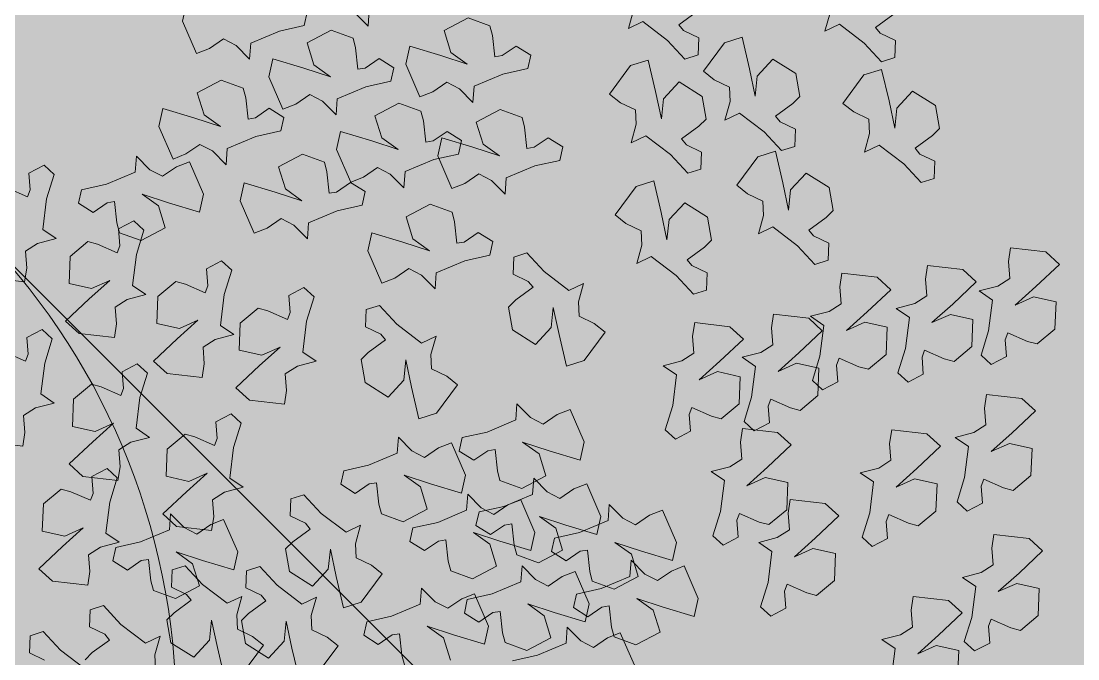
# Model space of a CAD drawing. Header units: metres. Extents: x 8 to 2416, y -346 to 476.
# Drawn here: x 75.858 to 76.72, y 108.24 to 108.76 of the extents above; entities that cross this region are included whole.
import ezdxf
from ezdxf.enums import TextEntityAlignment as Align

# ---------------------------------------------------------------- set-up
doc = ezdxf.new("R2010")
doc.units = ezdxf.units.M
doc.linetypes.add('0', pattern=[0])
doc.linetypes.add('CONTINU', pattern=[0])
doc.layers.get('0').update_dxf_attribs({"color": 250, "linetype": '0', "lineweight": 20})
doc.layers.add('A-SECT-IDEN', color=251, linetype='CONTINU', lineweight=9)
doc.layers.add('ARBOLES', color=86, linetype='Continuous', lineweight=0)
doc.layers.add('grama', color=7, linetype='Continuous', lineweight=0, true_color=0x698c45)
doc.styles.add('BOLD', font='timesbd.ttf', dxfattribs={"height": 0.45})

# ---------------------------------------------------------------- blocks, each defined once
blk = doc.blocks.new('TREES')
at = {"layer": 'ARBOLES', "color": 252, "true_color": 0x8da178}
for p, q in [((0.02259, 0.11538), (0.02239, 0.10555)), ((-0.02296, 0.11163), (-0.02316, 0.1018)), ((0.04596, 0.10697), (0.04784, 0.11263)), ((0.00041, 0.10322), (0.00229, 0.10888)), ((0.02623, 0.10534), (0.03086, 0.10614)), ((0.03086, 0.10614), (0.0333, 0.10301)), ((0.04795, 0.10642), (0.04596, 0.10697)), ((0.05258, 0.10722), (0.04795, 0.10642)), ((0.05518, 0.10322), (0.05258, 0.10722)), ((0.0024, 0.10267), (0.00041, 0.10322)), ((0.00703, 0.10347), (0.0024, 0.10267)), ((0.00963, 0.09947), (0.00703, 0.10347)), ((0.02239, 0.10555), (0.02623, 0.10534)), ((0.0333, 0.10301), (0.03514, 0.09798)), ((0.05286, 0.10017), (0.05518, 0.10322)), ((-0.02316, 0.1018), (-0.01932, 0.10159)), ((-0.01932, 0.10159), (-0.01469, 0.10239)), ((-0.01469, 0.10239), (-0.01225, 0.09926)), ((0.03514, 0.09798), (0.0373, 0.1019)), ((0.0373, 0.1019), (0.04594, 0.10162)), ((0.04594, 0.10162), (0.05286, 0.10017)), ((-0.01225, 0.09926), (-0.01041, 0.09423)), ((-0.01041, 0.09423), (-0.00825, 0.09816)), ((-0.00825, 0.09816), (0.00039, 0.09787)), ((0.00039, 0.09787), (0.00731, 0.09642)), ((0.00731, 0.09642), (0.00963, 0.09947)), ((-0.08021, 0.09457), (-0.08183, 0.09016)), ((-0.07545, 0.09481), (-0.08021, 0.09457)), ((-0.07396, 0.09128), (-0.07545, 0.09481)), ((-0.05666, 0.09413), (-0.05976, 0.09004)), ((-0.0499, 0.08818), (-0.05666, 0.09413)), ((-0.04617, 0.09417), (-0.04699, 0.0878)), ((-0.03863, 0.09457), (-0.04617, 0.09417)), ((-0.03404, 0.09004), (-0.03863, 0.09457)), ((-0.07868, 0.08602), (-0.07396, 0.09128)), ((0.01256, 0.09318), (0.00946, 0.08909)), ((0.01932, 0.08723), (0.01256, 0.09318)), ((0.02305, 0.09322), (0.02222, 0.08685)), ((0.03059, 0.09363), (0.02305, 0.09322)), ((0.03517, 0.08909), (0.03059, 0.09363)), ((0.04553, 0.09265), (0.04337, 0.0884)), ((0.04934, 0.09217), (0.04553, 0.09265)), ((0.05154, 0.08545), (0.04934, 0.09217)), ((-0.05976, 0.09004), (-0.05996, 0.08021)), ((-0.04423, 0.08293), (-0.0499, 0.08818)), ((-0.03451, 0.08729), (-0.03404, 0.09004)), ((-0.02688, 0.08848), (-0.02998, 0.0844)), ((-0.02012, 0.08253), (-0.02688, 0.08848)), ((-0.01639, 0.08852), (-0.01721, 0.08216)), ((-0.00885, 0.08893), (-0.01639, 0.08852)), ((-0.00426, 0.0844), (-0.00885, 0.08893)), ((0.00946, 0.08909), (0.00926, 0.07926)), ((0.03471, 0.08634), (0.03517, 0.08909)), ((0.04337, 0.0884), (0.04638, 0.08479)), ((-0.08324, 0.07867), (-0.07868, 0.08602)), ((-0.04699, 0.0878), (-0.04423, 0.08293)), ((-0.03639, 0.08163), (-0.03451, 0.08729)), ((0.02499, 0.08198), (0.01932, 0.08723)), ((0.02222, 0.08685), (0.02499, 0.08198)), ((0.03282, 0.08069), (0.03471, 0.08634)), ((0.05561, 0.07782), (0.05154, 0.08545)), ((-0.02998, 0.0844), (-0.03018, 0.07457)), ((-0.01445, 0.07729), (-0.02012, 0.08253)), ((-0.00472, 0.08164), (-0.00426, 0.0844)), ((0.0469, 0.08279), (0.04106, 0.08159)), ((0.04638, 0.08479), (0.0469, 0.08279)), ((-0.05996, 0.08021), (-0.05612, 0.08)), ((-0.05612, 0.08), (-0.05149, 0.0808)), ((-0.05149, 0.0808), (-0.04905, 0.07767)), ((-0.0344, 0.08108), (-0.03639, 0.08163)), ((-0.02977, 0.08188), (-0.0344, 0.08108)), ((-0.02717, 0.07788), (-0.02977, 0.08188)), ((-0.01721, 0.08216), (-0.01445, 0.07729)), ((-0.00661, 0.07599), (-0.00472, 0.08164)), ((0.0131, 0.07905), (0.01773, 0.07985)), ((0.01773, 0.07985), (0.02017, 0.07672)), ((0.03482, 0.08013), (0.03282, 0.08069)), ((0.03945, 0.08094), (0.03482, 0.08013)), ((0.03844, 0.08062), (0.03681, 0.07438)), ((0.04106, 0.08159), (0.03844, 0.08062)), ((0.04205, 0.07694), (0.03945, 0.08094)), ((-0.07851, 0.0772), (-0.08066, 0.07898)), ((-0.07456, 0.07274), (-0.07851, 0.0772)), ((-0.07146, 0.0786), (-0.07308, 0.07419)), ((-0.0667, 0.07885), (-0.07146, 0.0786)), ((-0.06521, 0.07532), (-0.0667, 0.07885)), ((-0.04905, 0.07767), (-0.04722, 0.07264)), ((-0.04722, 0.07264), (-0.04505, 0.07657)), ((-0.04505, 0.07657), (-0.03641, 0.07628)), ((-0.02949, 0.07483), (-0.02717, 0.07788)), ((0.00926, 0.07926), (0.0131, 0.07905)), ((0.02017, 0.07672), (0.022, 0.07169)), ((0.03973, 0.07388), (0.04205, 0.07694)), ((0.0601, 0.07791), (0.05561, 0.07782)), ((0.05666, 0.07381), (0.0601, 0.07791)), ((-0.07308, 0.07419), (-0.07456, 0.07274)), ((-0.06993, 0.07005), (-0.06521, 0.07532)), ((-0.0526, 0.07388), (-0.05477, 0.06963)), ((-0.0488, 0.0734), (-0.0526, 0.07388)), ((-0.0466, 0.06668), (-0.0488, 0.0734)), ((-0.03641, 0.07628), (-0.02949, 0.07483)), ((-0.03018, 0.07457), (-0.02634, 0.07435)), ((-0.02634, 0.07435), (-0.02171, 0.07515)), ((-0.02171, 0.07515), (-0.01926, 0.07202)), ((-0.00461, 0.07544), (-0.00661, 0.07599)), ((0.00002, 0.07624), (-0.00461, 0.07544)), ((0.00261, 0.07224), (0.00002, 0.07624)), ((0.022, 0.07169), (0.02417, 0.07562)), ((0.02417, 0.07562), (0.03281, 0.07534)), ((0.03281, 0.07534), (0.03973, 0.07388)), ((0.03681, 0.07438), (0.04093, 0.06805)), ((0.04686, 0.07052), (0.04969, 0.07535)), ((0.04969, 0.07535), (0.04799, 0.06782)), ((0.05517, 0.07013), (0.05666, 0.07381)), ((-0.01926, 0.07202), (-0.01743, 0.06699)), ((-0.01743, 0.06699), (-0.01527, 0.07092)), ((-0.01527, 0.07092), (-0.00663, 0.07064)), ((-0.00663, 0.07064), (0.00029, 0.06918)), ((0.00029, 0.06918), (0.00261, 0.07224)), ((0.04093, 0.06805), (0.04686, 0.07052)), ((0.06883, 0.07244), (0.06021, 0.0677)), ((0.07391, 0.0718), (0.06883, 0.07244)), ((0.07214, 0.06297), (0.07391, 0.0718)), ((-0.07449, 0.06271), (-0.06993, 0.07005)), ((-0.05477, 0.06963), (-0.05176, 0.06602)), ((0.00379, 0.06784), (0.00069, 0.06375)), ((0.01055, 0.06189), (0.00379, 0.06784)), ((0.01428, 0.06788), (0.01346, 0.06151)), ((0.02182, 0.06829), (0.01428, 0.06788)), ((0.02641, 0.06375), (0.02182, 0.06829)), ((0.04799, 0.06782), (0.04621, 0.05899)), ((0.05818, 0.06652), (0.05517, 0.07013)), ((0.06021, 0.0677), (0.06195, 0.06427)), ((0.09863, 0.06869), (0.09001, 0.06395)), ((0.10372, 0.06805), (0.09863, 0.06869)), ((-0.05176, 0.06602), (-0.05124, 0.06402)), ((-0.04252, 0.05906), (-0.0466, 0.06668)), ((0.05991, 0.06309), (0.05818, 0.06652)), ((-0.07218, 0.05887), (-0.07449, 0.06271)), ((-0.0597, 0.06185), (-0.06133, 0.05561)), ((-0.05708, 0.06282), (-0.0597, 0.06185)), ((-0.05124, 0.06402), (-0.05708, 0.06282)), ((-0.02023, 0.06172), (-0.02777, 0.06131)), ((-0.01564, 0.05718), (-0.02023, 0.06172)), ((0.00069, 0.06375), (0.00049, 0.05392)), ((0.01622, 0.05665), (0.01055, 0.06189)), ((0.02594, 0.061), (0.02641, 0.06375)), ((0.0513, 0.05835), (0.05991, 0.06309)), ((0.06195, 0.06427), (0.06496, 0.06066)), ((0.07044, 0.05544), (0.07214, 0.06297)), ((0.07919, 0.06274), (0.07327, 0.06027)), ((0.08332, 0.05641), (0.07919, 0.06274)), ((0.09001, 0.06395), (0.09175, 0.06052)), ((-0.08138, 0.05925), (-0.07745, 0.0598)), ((-0.07745, 0.0598), (-0.07218, 0.05887)), ((-0.03804, 0.05914), (-0.04252, 0.05906)), ((-0.04148, 0.05504), (-0.03804, 0.05914)), ((-0.03826, 0.06127), (-0.04136, 0.05718)), ((-0.0315, 0.05532), (-0.03826, 0.06127)), ((-0.02777, 0.06131), (-0.02859, 0.05494)), ((0.01346, 0.06151), (0.01622, 0.05665)), ((0.02406, 0.05535), (0.02594, 0.061)), ((0.04621, 0.05899), (0.0513, 0.05835)), ((0.06496, 0.06066), (0.06347, 0.05698)), ((0.07327, 0.06027), (0.07044, 0.05544)), ((0.09175, 0.06052), (0.09476, 0.05691)), ((-0.06751, 0.05739), (-0.07373, 0.05568)), ((-0.06536, 0.05561), (-0.06751, 0.05739)), ((-0.05831, 0.05701), (-0.05993, 0.0526)), ((-0.05355, 0.05726), (-0.05831, 0.05701)), ((-0.05206, 0.05373), (-0.05355, 0.05726)), ((-0.05128, 0.05175), (-0.04845, 0.05658)), ((-0.04845, 0.05658), (-0.05015, 0.04905)), ((-0.04136, 0.05718), (-0.04156, 0.04735)), ((-0.01611, 0.05443), (-0.01564, 0.05718)), ((0.06347, 0.05698), (0.06003, 0.05288)), ((0.08168, 0.05017), (0.08332, 0.05641)), ((0.09476, 0.05691), (0.09327, 0.05323)), ((-0.07373, 0.05568), (-0.07715, 0.04895)), ((-0.0614, 0.05115), (-0.06536, 0.05561)), ((-0.06133, 0.05561), (-0.0572, 0.04928)), ((-0.05678, 0.04846), (-0.05206, 0.05373)), ((-0.04297, 0.05136), (-0.04148, 0.05504)), ((-0.02583, 0.05007), (-0.0315, 0.05532)), ((-0.02859, 0.05494), (-0.02583, 0.05007)), ((-0.01799, 0.04878), (-0.01611, 0.05443)), ((0.00049, 0.05392), (0.00433, 0.05371)), ((0.00433, 0.05371), (0.00896, 0.05451)), ((0.00896, 0.05451), (0.0114, 0.05138)), ((0.02605, 0.0548), (0.02406, 0.05535)), ((0.03068, 0.0556), (0.02605, 0.0548)), ((0.03328, 0.0516), (0.03068, 0.0556)), ((0.06003, 0.05288), (0.06451, 0.05297)), ((0.06451, 0.05297), (0.06859, 0.04534)), ((0.09327, 0.05323), (0.08983, 0.04913)), ((-0.05993, 0.0526), (-0.0614, 0.05115)), ((-0.0572, 0.04928), (-0.05128, 0.05175)), ((-0.03996, 0.04775), (-0.04297, 0.05136)), ((0.0114, 0.05138), (0.01324, 0.04635)), ((0.01324, 0.04635), (0.0154, 0.05028)), ((0.0154, 0.05028), (0.02404, 0.05)), ((0.02404, 0.05), (0.03096, 0.04854)), ((0.03096, 0.04854), (0.03328, 0.0516)), ((0.07907, 0.0492), (0.08168, 0.05017)), ((-0.07715, 0.04895), (-0.07204, 0.04505)), ((-0.06134, 0.04112), (-0.05678, 0.04846)), ((-0.05015, 0.04905), (-0.05193, 0.04022)), ((-0.04156, 0.04735), (-0.03772, 0.04714)), ((-0.03822, 0.04432), (-0.03996, 0.04775)), ((-0.03772, 0.04714), (-0.03309, 0.04794)), ((-0.03309, 0.04794), (-0.03065, 0.04481)), ((-0.016, 0.04822), (-0.01799, 0.04878)), ((-0.01137, 0.04902), (-0.016, 0.04822)), ((-0.00877, 0.04502), (-0.01137, 0.04902)), ((0.05043, 0.04803), (0.04181, 0.04329)), ((0.05551, 0.04739), (0.05043, 0.04803)), ((0.05374, 0.03856), (0.05551, 0.04739)), ((0.07323, 0.048), (0.07907, 0.0492)), ((0.07375, 0.046), (0.07323, 0.048)), ((0.08983, 0.04913), (0.09431, 0.04922)), ((0.09431, 0.04922), (0.09839, 0.04159)), ((-0.06645, 0.04501), (-0.07382, 0.04272)), ((-0.07204, 0.04505), (-0.06645, 0.04501)), ((-0.04684, 0.03958), (-0.03822, 0.04432)), ((-0.03065, 0.04481), (-0.02881, 0.03978)), ((-0.01109, 0.04197), (-0.00877, 0.04502)), ((-0.00146, 0.04438), (-0.00456, 0.04029)), ((0.0053, 0.03842), (-0.00146, 0.04438)), ((0.00903, 0.04442), (0.00821, 0.03805)), ((0.01657, 0.04482), (0.00903, 0.04442)), ((0.02116, 0.04029), (0.01657, 0.04482)), ((0.06859, 0.04534), (0.07079, 0.03862)), ((0.07676, 0.04239), (0.07375, 0.046)), ((-0.07382, 0.04272), (-0.08236, 0.03984)), ((-0.05903, 0.03728), (-0.06134, 0.04112)), ((-0.02881, 0.03978), (-0.02665, 0.04371)), ((-0.02665, 0.04371), (-0.01801, 0.04343)), ((-0.01801, 0.04343), (-0.01109, 0.04197)), ((0.04181, 0.04329), (0.04355, 0.03986)), ((0.07459, 0.03814), (0.07676, 0.04239)), ((0.08548, 0.04333), (0.07686, 0.03859)), ((0.09057, 0.04269), (0.08548, 0.04333)), ((0.08879, 0.03386), (0.09057, 0.04269)), ((0.09839, 0.04159), (0.10059, 0.03487)), ((-0.06823, 0.03766), (-0.0643, 0.03821)), ((-0.0643, 0.03821), (-0.05903, 0.03728)), ((-0.05193, 0.04022), (-0.04684, 0.03958)), ((-0.00456, 0.04029), (-0.00476, 0.03046)), ((0.01097, 0.03318), (0.0053, 0.03842)), ((0.02069, 0.03754), (0.02116, 0.04029)), ((0.04355, 0.03986), (0.04656, 0.03625)), ((0.05203, 0.03103), (0.05374, 0.03856)), ((0.06079, 0.03833), (0.05487, 0.03585)), ((0.06491, 0.032), (0.06079, 0.03833)), ((0.07079, 0.03862), (0.07459, 0.03814)), ((0.07686, 0.03859), (0.0786, 0.03516)), ((-0.06576, 0.03674), (-0.07198, 0.03504)), ((-0.06985, 0.03325), (-0.06823, 0.03766)), ((-0.06361, 0.03497), (-0.06576, 0.03674)), ((-0.05656, 0.03637), (-0.05818, 0.03196)), ((-0.0518, 0.03662), (-0.05656, 0.03637)), ((-0.05031, 0.03308), (-0.0518, 0.03662)), ((0.00821, 0.03805), (0.01097, 0.03318)), ((0.01881, 0.03188), (0.02069, 0.03754)), ((0.04656, 0.03625), (0.04507, 0.03257)), ((0.05487, 0.03585), (0.05203, 0.03103)), ((-0.08037, 0.03512), (-0.07195, 0.03003)), ((-0.07198, 0.03504), (-0.0754, 0.0283)), ((-0.07195, 0.03003), (-0.06985, 0.03325)), ((-0.05965, 0.03051), (-0.06361, 0.03497)), ((-0.05503, 0.02782), (-0.05031, 0.03308)), ((0.04507, 0.03257), (0.04163, 0.02847)), ((0.0786, 0.03516), (0.08161, 0.03155)), ((0.08709, 0.02633), (0.08879, 0.03386)), ((0.09584, 0.03363), (0.08992, 0.03116)), ((0.09997, 0.0273), (0.09584, 0.03363)), ((0.10059, 0.03487), (0.10439, 0.03439)), ((-0.05818, 0.03196), (-0.05965, 0.03051)), ((-0.00476, 0.03046), (-0.00092, 0.03025)), ((-0.00092, 0.03025), (0.00371, 0.03105)), ((0.00371, 0.03105), (0.00615, 0.02792)), ((0.02081, 0.03133), (0.01881, 0.03188)), ((0.02543, 0.03213), (0.02081, 0.03133)), ((0.02803, 0.02813), (0.02543, 0.03213)), ((0.06328, 0.02576), (0.06491, 0.032)), ((0.08161, 0.03155), (0.08012, 0.02787)), ((0.08992, 0.03116), (0.08709, 0.02633)), ((-0.0754, 0.0283), (-0.07029, 0.02441)), ((-0.05959, 0.02047), (-0.05503, 0.02782)), ((0.00615, 0.02792), (0.00799, 0.02289)), ((0.00799, 0.02289), (0.01015, 0.02681)), ((0.01015, 0.02681), (0.01879, 0.02653)), ((0.01879, 0.02653), (0.02571, 0.02508)), ((0.02571, 0.02508), (0.02803, 0.02813)), ((0.04163, 0.02847), (0.04611, 0.02855)), ((0.04611, 0.02855), (0.05019, 0.02093)), ((0.08012, 0.02787), (0.07668, 0.02377)), ((0.09833, 0.02106), (0.09997, 0.0273)), ((-0.0647, 0.02437), (-0.07207, 0.02208)), ((-0.07029, 0.02441), (-0.0647, 0.02437)), ((-0.05095, 0.0247), (-0.05436, 0.01796)), ((-0.04473, 0.0264), (-0.05095, 0.0247)), ((-0.04257, 0.02462), (-0.04473, 0.0264)), ((-0.03862, 0.02016), (-0.04257, 0.02462)), ((-0.03552, 0.02603), (-0.03714, 0.02162)), ((-0.03076, 0.02627), (-0.03552, 0.02603)), ((-0.02927, 0.02274), (-0.03076, 0.02627)), ((0.05483, 0.02359), (0.06067, 0.02478)), ((0.05535, 0.02159), (0.05483, 0.02359)), ((0.06067, 0.02478), (0.06328, 0.02576)), ((0.07668, 0.02377), (0.08116, 0.02386)), ((0.08116, 0.02386), (0.08524, 0.01623)), ((-0.07207, 0.02208), (-0.08061, 0.0192)), ((-0.03714, 0.02162), (-0.03862, 0.02016)), ((-0.03399, 0.01748), (-0.02927, 0.02274)), ((0.05019, 0.02093), (0.05239, 0.01421)), ((0.05836, 0.01798), (0.05535, 0.02159)), ((0.06708, 0.02269), (0.05846, 0.01795)), ((0.07217, 0.02205), (0.06708, 0.02269)), ((0.07039, 0.01322), (0.07217, 0.02205)), ((0.09572, 0.02009), (0.09833, 0.02106)), ((0.10554, 0.0213), (0.1021, 0.0172)), ((-0.05728, 0.01664), (-0.05959, 0.02047)), ((-0.05436, 0.01796), (-0.04926, 0.01407)), ((0.05619, 0.01373), (0.05836, 0.01798)), ((0.05846, 0.01795), (0.0602, 0.01452)), ((0.08988, 0.01889), (0.09572, 0.02009)), ((0.0904, 0.01689), (0.08988, 0.01889)), ((-0.0681, 0.01261), (-0.06648, 0.01701)), ((-0.06648, 0.01701), (-0.06255, 0.01757)), ((-0.06255, 0.01757), (-0.05728, 0.01664)), ((-0.03856, 0.01013), (-0.03399, 0.01748)), ((0.08524, 0.01623), (0.08744, 0.00951)), ((0.09341, 0.01328), (0.0904, 0.01689)), ((0.1021, 0.0172), (0.10658, 0.01729)), ((-0.07862, 0.01447), (-0.07021, 0.00938)), ((-0.07021, 0.00938), (-0.0681, 0.01261)), ((-0.04366, 0.01403), (-0.05104, 0.01174)), ((-0.04926, 0.01407), (-0.04366, 0.01403)), ((-0.02543, 0.01286), (-0.0276, 0.00861)), ((-0.02163, 0.01238), (-0.02543, 0.01286)), ((-0.01943, 0.00566), (-0.02163, 0.01238)), ((0.05239, 0.01421), (0.05619, 0.01373)), ((0.0602, 0.01452), (0.06321, 0.01091)), ((0.06869, 0.00569), (0.07039, 0.01322)), ((0.07744, 0.01299), (0.07152, 0.01052)), ((0.08157, 0.00666), (0.07744, 0.01299)), ((0.09124, 0.00903), (0.09341, 0.01328)), ((-0.05104, 0.01174), (-0.05957, 0.00886)), ((-0.05957, 0.00886), (-0.05758, 0.00413)), ((-0.03624, 0.0063), (-0.03856, 0.01013)), ((0.00959, 0.01046), (0.00337, 0.00875)), ((0.01174, 0.00868), (0.00959, 0.01046)), ((0.0188, 0.01008), (0.01717, 0.00567)), ((0.02356, 0.01033), (0.0188, 0.01008)), ((0.02504, 0.0068), (0.02356, 0.01033)), ((0.03991, 0.01142), (0.03129, 0.00668)), ((0.045, 0.01078), (0.03991, 0.01142)), ((0.04322, 0.00195), (0.045, 0.01078)), ((0.06321, 0.01091), (0.06172, 0.00723)), ((0.07152, 0.01052), (0.06869, 0.00569)), ((0.08744, 0.00951), (0.09124, 0.00903)), ((-0.04706, 0.00226), (-0.04544, 0.00667)), ((-0.04544, 0.00667), (-0.04151, 0.00722)), ((-0.04151, 0.00722), (-0.03624, 0.0063)), ((-0.0276, 0.00861), (-0.02459, 0.005)), ((0.00337, 0.00875), (-0.00005, 0.00202)), ((0.0157, 0.00422), (0.01174, 0.00868)), ((0.02032, 0.00153), (0.02504, 0.0068)), ((0.03129, 0.00668), (0.03303, 0.00325)), ((0.06172, 0.00723), (0.05828, 0.00313)), ((0.07993, 0.00042), (0.08157, 0.00666)), ((-0.05758, 0.00413), (-0.04917, -0.00096)), ((-0.02407, 0.003), (-0.02991, 0.0018)), ((-0.02459, 0.005), (-0.02407, 0.003)), ((-0.01535, -0.00196), (-0.01943, 0.00566)), ((0.01717, 0.00567), (0.0157, 0.00422)), ((0.03303, 0.00325), (0.03604, -0.00036)), ((0.05828, 0.00313), (0.06276, 0.00321)), ((0.06276, 0.00321), (0.06684, -0.00441)), ((0.09249, 0.00578), (0.08388, 0.00104)), ((0.09758, 0.00514), (0.09249, 0.00578)), ((0.09581, -0.00369), (0.09758, 0.00514)), ((-0.06662, 0.00254), (-0.06879, -0.00171)), ((-0.06282, 0.00206), (-0.06662, 0.00254)), ((-0.06062, -0.00466), (-0.06282, 0.00206)), ((-0.04917, -0.00096), (-0.04706, 0.00226)), ((-0.03253, 0.00083), (-0.03416, -0.00541)), ((-0.02991, 0.0018), (-0.03253, 0.00083)), ((-0.00005, 0.00202), (0.00506, -0.00188)), ((0.01576, -0.00581), (0.02032, 0.00153)), ((0.04152, -0.00558), (0.04322, 0.00195)), ((0.05027, 0.00172), (0.04435, -0.00075)), ((0.0544, -0.00461), (0.05027, 0.00172)), ((0.07732, -0.00055), (0.07993, 0.00042)), ((0.08388, 0.00104), (0.08562, -0.0024)), ((-0.06879, -0.00171), (-0.06578, -0.00532)), ((-0.01087, -0.00188), (-0.01535, -0.00196)), ((-0.01431, -0.00598), (-0.01087, -0.00188)), ((0.01066, -0.00192), (0.00328, -0.00421)), ((0.00506, -0.00188), (0.01066, -0.00192)), ((0.03604, -0.00036), (0.03455, -0.00404)), ((0.04435, -0.00075), (0.04152, -0.00558)), ((0.07148, -0.00175), (0.07732, -0.00055)), ((0.072, -0.00375), (0.07148, -0.00175)), ((0.08562, -0.0024), (0.08862, -0.00601)), ((-0.06578, -0.00532), (-0.06526, -0.00732)), ((-0.05654, -0.01229), (-0.06062, -0.00466)), ((-0.03416, -0.00541), (-0.03004, -0.01174)), ((-0.02411, -0.00927), (-0.02128, -0.00444)), ((-0.02128, -0.00444), (-0.02298, -0.01197)), ((0.00328, -0.00421), (-0.00526, -0.00709)), ((0.01808, -0.00965), (0.01576, -0.00581)), ((0.03455, -0.00404), (0.03111, -0.00814)), ((0.05277, -0.01085), (0.0544, -0.00461)), ((0.06796, -0.00547), (0.05935, -0.01021)), ((0.06684, -0.00441), (0.06904, -0.01113)), ((0.07305, -0.00611), (0.06796, -0.00547)), ((0.07501, -0.00736), (0.072, -0.00375)), ((0.0941, -0.01123), (0.09581, -0.00369)), ((0.10286, -0.00393), (0.09694, -0.0064)), ((0.10698, -0.01025), (0.10286, -0.00393)), ((-0.0711, -0.00852), (-0.07371, -0.00949)), ((-0.06526, -0.00732), (-0.0711, -0.00852)), ((-0.03945, -0.0078), (-0.04162, -0.01205)), ((-0.03565, -0.00828), (-0.03945, -0.0078)), ((-0.03345, -0.015), (-0.03565, -0.00828)), ((-0.0158, -0.00966), (-0.01431, -0.00598)), ((-0.00526, -0.00709), (-0.00327, -0.01181)), ((0.00887, -0.00927), (0.0128, -0.00872)), ((0.0128, -0.00872), (0.01808, -0.00965)), ((0.03111, -0.00814), (0.03559, -0.00805)), ((0.03559, -0.00805), (0.03967, -0.01568)), ((0.07127, -0.01494), (0.07305, -0.00611)), ((0.07284, -0.01161), (0.07501, -0.00736)), ((0.08862, -0.00601), (0.08714, -0.00969)), ((0.09694, -0.0064), (0.0941, -0.01123)), ((-0.03004, -0.01174), (-0.02411, -0.00927)), ((-0.01279, -0.01327), (-0.0158, -0.00966)), ((0.00725, -0.01368), (0.00887, -0.00927)), ((0.05015, -0.01182), (0.05277, -0.01085)), ((0.05935, -0.01021), (0.06108, -0.01365)), ((0.06904, -0.01113), (0.07284, -0.01161)), ((0.08714, -0.00969), (0.0837, -0.01379)), ((0.10535, -0.01649), (0.10698, -0.01025)), ((-0.05206, -0.0122), (-0.05654, -0.01229)), ((-0.0555, -0.0163), (-0.05206, -0.0122)), ((-0.04162, -0.01205), (-0.03861, -0.01566)), ((-0.02298, -0.01197), (-0.02476, -0.0208)), ((-0.01106, -0.0167), (-0.01279, -0.01327)), ((-0.00327, -0.01181), (0.00515, -0.0169)), ((0.00515, -0.0169), (0.00725, -0.01368)), ((0.04431, -0.01302), (0.05015, -0.01182)), ((0.04483, -0.01502), (0.04431, -0.01302)), ((0.06108, -0.01365), (0.06409, -0.01725)), ((0.0837, -0.01379), (0.08818, -0.0137)), ((0.08818, -0.0137), (0.09226, -0.02132)), ((-0.0653, -0.01959), (-0.06246, -0.01476)), ((-0.06246, -0.01476), (-0.06417, -0.02229)), ((-0.05698, -0.01998), (-0.0555, -0.0163)), ((-0.03861, -0.01566), (-0.03809, -0.01767)), ((-0.02937, -0.02263), (-0.03345, -0.015)), ((-0.01967, -0.02144), (-0.01106, -0.0167)), ((0.03967, -0.01568), (0.04187, -0.0224)), ((0.04784, -0.01863), (0.04483, -0.01502)), ((0.06409, -0.01725), (0.0626, -0.02093)), ((0.06957, -0.02248), (0.07127, -0.01494)), ((0.07833, -0.01517), (0.0724, -0.01765)), ((0.08245, -0.0215), (0.07833, -0.01517)), ((0.0969, -0.01866), (0.10274, -0.01747)), ((0.10274, -0.01747), (0.10535, -0.01649)), ((-0.07122, -0.02206), (-0.0653, -0.01959)), ((-0.05398, -0.02359), (-0.05698, -0.01998)), ((-0.04654, -0.01983), (-0.04818, -0.02607)), ((-0.04393, -0.01886), (-0.04654, -0.01983)), ((-0.03809, -0.01767), (-0.04393, -0.01886)), ((-0.01317, -0.01907), (-0.01533, -0.02332)), ((-0.00936, -0.01955), (-0.01317, -0.01907)), ((-0.00716, -0.02627), (-0.00936, -0.01955)), ((0.04567, -0.02288), (0.04784, -0.01863)), ((0.0724, -0.01765), (0.06957, -0.02248)), ((0.09742, -0.02067), (0.0969, -0.01866)), ((-0.06417, -0.02229), (-0.06594, -0.03112)), ((-0.02489, -0.02254), (-0.02937, -0.02263)), ((-0.02833, -0.02664), (-0.02489, -0.02254)), ((-0.02476, -0.0208), (-0.01967, -0.02144)), ((-0.01533, -0.02332), (-0.01233, -0.02693)), ((0.04187, -0.0224), (0.04567, -0.02288)), ((0.0626, -0.02093), (0.05916, -0.02504)), ((0.08082, -0.02774), (0.08245, -0.0215)), ((0.09226, -0.02132), (0.09446, -0.02804)), ((0.10043, -0.02428), (0.09742, -0.02067)), ((-0.05785, -0.0247), (-0.06002, -0.02894)), ((-0.05405, -0.02517), (-0.05785, -0.0247)), ((-0.05185, -0.0319), (-0.05405, -0.02517)), ((-0.05224, -0.02702), (-0.05398, -0.02359)), ((-0.04818, -0.02607), (-0.04405, -0.0324)), ((-0.03813, -0.02993), (-0.0353, -0.0251)), ((-0.0353, -0.0251), (-0.037, -0.03263)), ((-0.03332, -0.02564), (-0.03548, -0.02989)), ((-0.02951, -0.02612), (-0.03332, -0.02564)), ((-0.02731, -0.03284), (-0.02951, -0.02612)), ((-0.00309, -0.0339), (-0.00716, -0.02627)), ((0.05916, -0.02504), (0.06364, -0.02495)), ((0.06364, -0.02495), (0.06772, -0.03257)), ((0.09826, -0.02852), (0.10043, -0.02428)), ((-0.06085, -0.03176), (-0.05224, -0.02702)), ((-0.06002, -0.02894), (-0.05701, -0.03255)), ((-0.02982, -0.03032), (-0.02833, -0.02664)), ((-0.0118, -0.02893), (-0.01764, -0.03013)), ((-0.01233, -0.02693), (-0.0118, -0.02893)), ((0.02799, -0.02897), (0.02177, -0.03068)), ((0.03015, -0.03075), (0.02799, -0.02897)), ((0.0372, -0.02935), (0.03558, -0.03376)), ((0.04196, -0.0291), (0.0372, -0.02935)), ((0.04344, -0.03263), (0.04196, -0.0291)), ((0.07236, -0.02991), (0.0782, -0.02872)), ((0.0782, -0.02872), (0.08082, -0.02774)), ((0.09446, -0.02804), (0.09826, -0.02852)), ((-0.06594, -0.03112), (-0.06085, -0.03176)), ((-0.04777, -0.03952), (-0.05185, -0.0319)), ((-0.04405, -0.0324), (-0.03813, -0.02993)), ((-0.03548, -0.02989), (-0.03248, -0.0335)), ((-0.02681, -0.03393), (-0.02982, -0.03032)), ((-0.02026, -0.0311), (-0.02189, -0.03734)), ((-0.01764, -0.03013), (-0.02026, -0.0311)), ((0.02177, -0.03068), (0.01835, -0.03741)), ((0.0341, -0.03521), (0.03015, -0.03075)), ((0.07288, -0.03192), (0.07236, -0.02991)), ((0.07589, -0.03552), (0.07288, -0.03192)), ((-0.05649, -0.03456), (-0.06233, -0.03575)), ((-0.05701, -0.03255), (-0.05649, -0.03456)), ((-0.037, -0.03263), (-0.03878, -0.04146)), ((-0.03248, -0.0335), (-0.03196, -0.03551)), ((-0.02324, -0.04047), (-0.02731, -0.03284)), ((-0.02507, -0.03736), (-0.02681, -0.03393)), ((0.0014, -0.03381), (-0.00309, -0.0339)), ((-0.00204, -0.03791), (0.0014, -0.03381)), ((0.03558, -0.03376), (0.0341, -0.03521)), ((0.03872, -0.0379), (0.04344, -0.03263)), ((0.06772, -0.03257), (0.06992, -0.03929)), ((-0.06495, -0.03673), (-0.06658, -0.04297)), ((-0.06233, -0.03575), (-0.06495, -0.03673)), ((-0.04041, -0.03767), (-0.04204, -0.04391)), ((-0.03779, -0.0367), (-0.04041, -0.03767)), ((-0.03196, -0.03551), (-0.03779, -0.0367)), ((-0.03369, -0.0421), (-0.02507, -0.03736)), ((-0.02189, -0.03734), (-0.01777, -0.04367)), ((-0.01184, -0.0412), (-0.00901, -0.03637)), ((-0.00901, -0.03637), (-0.01072, -0.0439)), ((-0.00353, -0.04159), (-0.00204, -0.03791)), ((0.01835, -0.03741), (0.02346, -0.04131)), ((0.03416, -0.04524), (0.03872, -0.0379)), ((0.07372, -0.03977), (0.07589, -0.03552)), ((-0.06763, -0.04599), (-0.06983, -0.03927)), ((-0.04329, -0.03943), (-0.04777, -0.03952)), ((-0.04673, -0.04353), (-0.04329, -0.03943)), ((-0.01876, -0.04038), (-0.02324, -0.04047)), ((-0.02219, -0.04448), (-0.01876, -0.04038)), ((0.06992, -0.03929), (0.07372, -0.03977)), ((-0.06658, -0.04297), (-0.06245, -0.04929)), ((-0.05653, -0.04682), (-0.0537, -0.04199)), ((-0.0537, -0.04199), (-0.0554, -0.04953)), ((-0.04822, -0.04721), (-0.04673, -0.04353)), ((-0.04204, -0.04391), (-0.03792, -0.05024)), ((-0.03878, -0.04146), (-0.03369, -0.0421)), ((-0.03199, -0.04777), (-0.02916, -0.04294)), ((-0.02916, -0.04294), (-0.03087, -0.05048)), ((-0.01777, -0.04367), (-0.01184, -0.0412)), ((-0.01072, -0.0439), (-0.01249, -0.05273)), ((-0.00052, -0.0452), (-0.00353, -0.04159)), ((0.02168, -0.04364), (0.01314, -0.04652)), ((0.02906, -0.04135), (0.02168, -0.04364)), ((0.02346, -0.04131), (0.02906, -0.04135)), ((-0.06356, -0.05361), (-0.06763, -0.04599)), ((-0.06245, -0.04929), (-0.05653, -0.04682)), ((-0.02368, -0.04816), (-0.02219, -0.04448)), ((0.00121, -0.04863), (-0.00052, -0.0452)), ((0.01314, -0.04652), (0.01514, -0.05124)), ((0.03648, -0.04908), (0.03416, -0.04524)), ((-0.0554, -0.04953), (-0.05718, -0.05836)), ((-0.04521, -0.05082), (-0.04822, -0.04721)), ((-0.03859, -0.04723), (-0.04075, -0.05148)), ((-0.03478, -0.04771), (-0.03859, -0.04723)), ((-0.03792, -0.05024), (-0.03199, -0.04777)), ((-0.03258, -0.05443), (-0.03478, -0.04771)), ((-0.02067, -0.05177), (-0.02368, -0.04816)), ((-0.0074, -0.05337), (0.00121, -0.04863)), ((0.02565, -0.05311), (0.02727, -0.0487)), ((0.02727, -0.0487), (0.03121, -0.04815)), ((0.03121, -0.04815), (0.03648, -0.04908)), ((-0.04347, -0.05426), (-0.04521, -0.05082)), ((-0.04075, -0.05148), (-0.03774, -0.05509)), ((-0.03087, -0.05048), (-0.03264, -0.0593)), ((-0.01894, -0.0552), (-0.02067, -0.05177)), ((-0.01249, -0.05273), (-0.0074, -0.05337)), ((0.01514, -0.05124), (0.02355, -0.05633)), ((0.08956, -0.05134), (0.08745, -0.05456)), ((0.09797, -0.05643), (0.08956, -0.05134)), ((-0.05907, -0.05352), (-0.06356, -0.05361)), ((-0.06251, -0.05762), (-0.05907, -0.05352)), ((-0.05349, -0.05473), (-0.05565, -0.05898)), ((-0.04968, -0.05521), (-0.05349, -0.05473)), ((-0.05209, -0.059), (-0.04347, -0.05426)), ((-0.04748, -0.06193), (-0.04968, -0.05521)), ((-0.03774, -0.05509), (-0.03722, -0.0571)), ((-0.02851, -0.06206), (-0.03258, -0.05443)), ((-0.02755, -0.05994), (-0.01894, -0.0552)), ((0.02355, -0.05633), (0.02565, -0.05311)), ((0.08745, -0.05456), (0.08583, -0.05896)), ((0.10816, -0.05484), (0.11048, -0.05868)), ((0.11343, -0.05577), (0.10816, -0.05484)), ((-0.064, -0.06131), (-0.06251, -0.05762)), ((-0.05718, -0.05836), (-0.05209, -0.059)), ((-0.04306, -0.05829), (-0.04568, -0.05926)), ((-0.03722, -0.0571), (-0.04306, -0.05829)), ((0.05626, -0.05603), (0.05415, -0.05925)), ((0.06467, -0.06112), (0.05626, -0.05603)), ((0.07663, -0.05859), (0.07895, -0.06243)), ((0.0819, -0.05952), (0.07663, -0.05859)), ((0.09996, -0.06115), (0.09797, -0.05643)), ((0.11048, -0.05868), (0.10592, -0.06602)), ((-0.06099, -0.06491), (-0.064, -0.06131)), ((-0.05565, -0.05898), (-0.05265, -0.06259)), ((-0.04568, -0.05926), (-0.04731, -0.0655)), ((-0.03264, -0.0593), (-0.02755, -0.05994)), ((0.05415, -0.05925), (0.05253, -0.06366)), ((0.06666, -0.06585), (0.06467, -0.06112)), ((0.08583, -0.05896), (0.0819, -0.05952)), ((0.09143, -0.06403), (0.09996, -0.06115)), ((-0.05265, -0.06259), (-0.05212, -0.06459)), ((-0.04341, -0.06956), (-0.04748, -0.06193)), ((-0.03726, -0.06936), (-0.03443, -0.06453)), ((-0.03443, -0.06453), (-0.03613, -0.07207)), ((-0.02402, -0.06197), (-0.02851, -0.06206)), ((-0.02746, -0.06607), (-0.02402, -0.06197)), ((0.04333, -0.06329), (0.04565, -0.06712)), ((0.0486, -0.06421), (0.04333, -0.06329)), ((0.05253, -0.06366), (0.0486, -0.06421)), ((0.07895, -0.06243), (0.07438, -0.06977)), ((0.08405, -0.06632), (0.09143, -0.06403)), ((-0.06058, -0.06676), (-0.06221, -0.073)), ((-0.05926, -0.06835), (-0.06099, -0.06491)), ((-0.05796, -0.06579), (-0.06058, -0.06676)), ((-0.05212, -0.06459), (-0.05796, -0.06579)), ((-0.04731, -0.0655), (-0.04319, -0.07183)), ((-0.02895, -0.06975), (-0.02746, -0.06607)), ((0.04565, -0.06712), (0.04108, -0.07447)), ((0.05813, -0.06873), (0.06666, -0.06585)), ((0.08965, -0.06636), (0.08405, -0.06632)), ((0.09475, -0.07025), (0.08965, -0.06636)), ((0.10592, -0.06602), (0.10119, -0.07129)), ((-0.06787, -0.07309), (-0.05926, -0.06835)), ((-0.03892, -0.06947), (-0.04341, -0.06956)), ((-0.04319, -0.07183), (-0.03726, -0.06936)), ((-0.04236, -0.07357), (-0.03892, -0.06947)), ((-0.02594, -0.07336), (-0.02895, -0.06975)), ((0.05075, -0.07102), (0.05813, -0.06873)), ((0.07438, -0.06977), (0.06966, -0.07503)), ((0.09133, -0.07699), (0.09475, -0.07025)), ((0.10744, -0.07457), (0.10906, -0.07016)), ((0.10906, -0.07016), (0.11054, -0.06871)), ((0.11054, -0.06871), (0.11449, -0.07317)), ((-0.06221, -0.073), (-0.05809, -0.07933)), ((-0.05216, -0.07686), (-0.04933, -0.07203)), ((-0.04933, -0.07203), (-0.05103, -0.07956)), ((-0.03613, -0.07207), (-0.03791, -0.08089)), ((-0.02421, -0.07679), (-0.02594, -0.07336)), ((0.01577, -0.07329), (0.01361, -0.07721)), ((0.0176, -0.07831), (0.01577, -0.07329)), ((0.05635, -0.07106), (0.05075, -0.07102)), ((0.06145, -0.07495), (0.05635, -0.07106)), ((0.07753, -0.07391), (0.07901, -0.07246)), ((0.07901, -0.07246), (0.08296, -0.07692)), ((0.10119, -0.07129), (0.10268, -0.07482)), ((-0.04385, -0.07725), (-0.04236, -0.07357)), ((-0.00196, -0.07547), (-0.00427, -0.07853)), ((0.00496, -0.07693), (-0.00196, -0.07547)), ((0.04108, -0.07447), (0.03636, -0.07973)), ((0.05803, -0.08168), (0.06145, -0.07495)), ((0.06966, -0.07503), (0.07115, -0.07857)), ((0.07591, -0.07832), (0.07753, -0.07391)), ((0.10268, -0.07482), (0.10744, -0.07457)), ((-0.05809, -0.07933), (-0.05216, -0.07686)), ((-0.04084, -0.08086), (-0.04385, -0.07725)), ((-0.03282, -0.08153), (-0.02421, -0.07679)), ((-0.00427, -0.07853), (-0.00168, -0.08253)), ((0.01361, -0.07721), (0.00496, -0.07693)), ((0.02005, -0.08144), (0.0176, -0.07831)), ((0.04261, -0.08302), (0.04423, -0.07861)), ((0.04423, -0.07861), (0.04571, -0.07715)), ((0.04571, -0.07715), (0.04966, -0.08161)), ((0.07115, -0.07857), (0.07591, -0.07832)), ((0.08296, -0.07692), (0.08511, -0.0787)), ((0.08511, -0.0787), (0.09133, -0.07699)), ((0.09831, -0.0767), (0.0962, -0.07992)), ((0.10672, -0.08178), (0.09831, -0.0767)), ((-0.05103, -0.07956), (-0.05281, -0.08839)), ((-0.03911, -0.08429), (-0.04084, -0.08086)), ((-0.03791, -0.08089), (-0.03282, -0.08153)), ((-0.00168, -0.08253), (0.00295, -0.08173)), ((0.00295, -0.08173), (0.00495, -0.08228)), ((0.02467, -0.08064), (0.02005, -0.08144)), ((0.02852, -0.08086), (0.02467, -0.08064)), ((0.02831, -0.09069), (0.02852, -0.08086)), ((0.03636, -0.07973), (0.03785, -0.08326)), ((0.04966, -0.08161), (0.05181, -0.08339)), ((0.05181, -0.08339), (0.05803, -0.08168)), ((0.0962, -0.07992), (0.09458, -0.08432)), ((0.10871, -0.08651), (0.10672, -0.08178)), ((-0.04772, -0.08903), (-0.03911, -0.08429)), ((0.00495, -0.08228), (0.00306, -0.08793)), ((0.01278, -0.08358), (0.01846, -0.08882)), ((0.01555, -0.08845), (0.01278, -0.08358)), ((0.03785, -0.08326), (0.04261, -0.08302)), ((0.08538, -0.08395), (0.0877, -0.08779)), ((0.09065, -0.08488), (0.08538, -0.08395)), ((0.09458, -0.08432), (0.09065, -0.08488)), ((0.00306, -0.08793), (0.0026, -0.09069)), ((0.0877, -0.08779), (0.08313, -0.09513)), ((0.10018, -0.08939), (0.10871, -0.08651)), ((-0.05281, -0.08839), (-0.04772, -0.08903)), ((-0.01228, -0.08925), (-0.01445, -0.09318)), ((-0.01045, -0.09428), (-0.01228, -0.08925)), ((0.0026, -0.09069), (0.00719, -0.09522)), ((0.01473, -0.09481), (0.01555, -0.08845)), ((0.01846, -0.08882), (0.02522, -0.09477)), ((0.02522, -0.09477), (0.02831, -0.09069)), ((0.06764, -0.08889), (0.06553, -0.09211)), ((0.07605, -0.09398), (0.06764, -0.08889)), ((0.0928, -0.09168), (0.10018, -0.08939)), ((-0.03001, -0.09144), (-0.03232, -0.09449)), ((-0.02309, -0.0929), (-0.03001, -0.09144)), ((-0.01445, -0.09318), (-0.02309, -0.0929)), ((0.06553, -0.09211), (0.06391, -0.09652)), ((0.0984, -0.09172), (0.0928, -0.09168)), ((0.1035, -0.09561), (0.0984, -0.09172)), ((-0.03232, -0.09449), (-0.02973, -0.09849)), ((-0.00801, -0.09741), (-0.01045, -0.09428)), ((-0.00338, -0.09661), (-0.00801, -0.09741)), ((0.00046, -0.09682), (-0.00338, -0.09661)), ((0.00026, -0.10665), (0.00046, -0.09682)), ((0.00719, -0.09522), (0.01473, -0.09481)), ((0.02015, -0.09488), (0.01799, -0.0988)), ((0.02199, -0.0999), (0.02015, -0.09488)), ((0.05471, -0.09614), (0.05703, -0.09998)), ((0.05998, -0.09707), (0.05471, -0.09614)), ((0.06391, -0.09652), (0.05998, -0.09707)), ((0.07804, -0.09871), (0.07605, -0.09398)), ((0.08313, -0.09513), (0.07841, -0.10039)), ((0.10008, -0.10235), (0.1035, -0.09561)), ((-0.02973, -0.09849), (-0.0251, -0.09769)), ((-0.0251, -0.09769), (-0.0231, -0.09825)), ((-0.0231, -0.09825), (-0.02499, -0.1039)), ((-0.01527, -0.09954), (-0.00959, -0.10479)), ((-0.0125, -0.10441), (-0.01527, -0.09954)), ((0.00243, -0.09706), (0.00011, -0.10012)), ((0.00935, -0.09852), (0.00243, -0.09706)), ((0.01799, -0.0988), (0.00935, -0.09852)), ((0.06951, -0.10158), (0.07804, -0.09871)), ((0.08466, -0.10368), (0.08628, -0.09927)), ((0.08628, -0.09927), (0.08776, -0.09782)), ((0.08776, -0.09782), (0.09171, -0.10228)), ((0.00011, -0.10012), (0.00271, -0.10412)), ((0.02443, -0.10303), (0.02199, -0.0999)), ((0.02906, -0.10223), (0.02443, -0.10303)), ((0.0329, -0.10245), (0.02906, -0.10223)), ((0.0327, -0.11228), (0.0329, -0.10245)), ((0.05703, -0.09998), (0.05246, -0.10732)), ((0.06213, -0.10388), (0.06951, -0.10158)), ((0.07841, -0.10039), (0.0799, -0.10393)), ((0.09171, -0.10228), (0.09386, -0.10406)), ((0.09386, -0.10406), (0.10008, -0.10235)), ((-0.03068, -0.10427), (-0.03285, -0.10819)), ((-0.02885, -0.1093), (-0.03068, -0.10427)), ((-0.02499, -0.1039), (-0.02545, -0.10665)), ((-0.01332, -0.11078), (-0.0125, -0.10441)), ((-0.00959, -0.10479), (-0.00284, -0.11074)), ((0.00271, -0.10412), (0.00734, -0.10332)), ((0.00734, -0.10332), (0.00933, -0.10387)), ((0.00933, -0.10387), (0.00745, -0.10952)), ((0.01717, -0.10517), (0.02284, -0.11041)), ((0.01993, -0.11004), (0.01717, -0.10517)), ((0.06773, -0.10392), (0.06213, -0.10388)), ((0.07283, -0.10781), (0.06773, -0.10392)), ((0.0799, -0.10393), (0.08466, -0.10368)), ((-0.04841, -0.10646), (-0.05072, -0.10951)), ((-0.04149, -0.10791), (-0.04841, -0.10646)), ((-0.03285, -0.10819), (-0.04149, -0.10791)), ((-0.02545, -0.10665), (-0.02086, -0.11119)), ((-0.00284, -0.11074), (0.00026, -0.10665)), ((0.05246, -0.10732), (0.04774, -0.11259)), ((0.06942, -0.11454), (0.07283, -0.10781)), ((-0.05072, -0.10951), (-0.04813, -0.11351)), ((-0.02641, -0.11243), (-0.02885, -0.1093)), ((-0.02086, -0.11119), (-0.01332, -0.11078)), ((0.00745, -0.10952), (0.00698, -0.11228)), ((0.01911, -0.1164), (0.01993, -0.11004)), ((0.02284, -0.11041), (0.0296, -0.11636)), ((0.05399, -0.11588), (0.05561, -0.11147)), ((0.05561, -0.11147), (0.05709, -0.11001)), ((0.05709, -0.11001), (0.06104, -0.11447)), ((0.11255, -0.10929), (0.11486, -0.11312)), ((0.11782, -0.11022), (0.11255, -0.10929)), ((-0.04813, -0.11351), (-0.0435, -0.11271)), ((-0.0435, -0.11271), (-0.0415, -0.11326)), ((-0.0415, -0.11326), (-0.04339, -0.11892)), ((-0.02178, -0.11163), (-0.02641, -0.11243)), ((-0.01794, -0.11184), (-0.02178, -0.11163)), ((-0.01814, -0.12167), (-0.01794, -0.11184)), ((0.00698, -0.11228), (0.01157, -0.11681)), ((0.0296, -0.11636), (0.0327, -0.11228)), ((0.03329, -0.11272), (0.03112, -0.11664)), ((0.03512, -0.11775), (0.03329, -0.11272)), ((0.04774, -0.11259), (0.04923, -0.11612)), ((0.06104, -0.11447), (0.06319, -0.11625)), ((0.11486, -0.11312), (0.1103, -0.12047)), ((-0.03367, -0.11456), (-0.02799, -0.1198)), ((-0.0309, -0.11943), (-0.03367, -0.11456)), ((0.01157, -0.11681), (0.01911, -0.1164)), ((0.01556, -0.1149), (0.01324, -0.11796)), ((0.02248, -0.11636), (0.01556, -0.1149)), ((0.03112, -0.11664), (0.02248, -0.11636)), ((0.04923, -0.11612), (0.05399, -0.11588)), ((0.06319, -0.11625), (0.06942, -0.11454)), ((0.09306, -0.11613), (0.09095, -0.11935)), ((0.10147, -0.12122), (0.09306, -0.11613)), ((-0.04339, -0.11892), (-0.04385, -0.12167)), ((-0.03173, -0.1258), (-0.0309, -0.11943)), ((-0.02799, -0.1198), (-0.02124, -0.12576)), ((0.01324, -0.11796), (0.01584, -0.12196)), ((0.03756, -0.12087), (0.03512, -0.11775)), ((0.04219, -0.12007), (0.03756, -0.12087)), ((0.04603, -0.12029), (0.04219, -0.12007)), ((0.04583, -0.13012), (0.04603, -0.12029)), ((0.09095, -0.11935), (0.08933, -0.12375)), ((-0.04385, -0.12167), (-0.03926, -0.1262)), ((-0.02124, -0.12576), (-0.01814, -0.12167)), ((0.01584, -0.12196), (0.02047, -0.12116)), ((0.02047, -0.12116), (0.02247, -0.12171)), ((0.02247, -0.12171), (0.02058, -0.12736)), ((0.0303, -0.12301), (0.03597, -0.12825)), ((0.03307, -0.12788), (0.0303, -0.12301)), ((0.10346, -0.12594), (0.10147, -0.12122)), ((0.1103, -0.12047), (0.10558, -0.12573)), ((0.11345, -0.12461), (0.11493, -0.12316)), ((0.11493, -0.12316), (0.11888, -0.12762)), ((-0.03926, -0.1262), (-0.03173, -0.1258)), ((0.08013, -0.12338), (0.08245, -0.12722)), ((0.0854, -0.12431), (0.08013, -0.12338)), ((0.08933, -0.12375), (0.0854, -0.12431)), ((0.09493, -0.12882), (0.10346, -0.12594)), ((0.10558, -0.12573), (0.10707, -0.12927)), ((0.11183, -0.12902), (0.11345, -0.12461)), ((0.02058, -0.12736), (0.02012, -0.13012)), ((0.03224, -0.13424), (0.03307, -0.12788)), ((0.03597, -0.12825), (0.04273, -0.1342)), ((0.08245, -0.12722), (0.07788, -0.13456)), ((0.08755, -0.13111), (0.09493, -0.12882)), ((0.10707, -0.12927), (0.11183, -0.12902)), ((-0.00876, -0.13056), (-0.01093, -0.13448)), ((-0.00693, -0.13559), (-0.00876, -0.13056)), ((0.02012, -0.13012), (0.0247, -0.13465)), ((0.04273, -0.1342), (0.04583, -0.13012)), ((0.09315, -0.13115), (0.08755, -0.13111)), ((0.09825, -0.13504), (0.09315, -0.13115)), ((-0.02649, -0.13275), (-0.02881, -0.1358)), ((-0.01957, -0.1342), (-0.02649, -0.13275)), ((-0.01093, -0.13448), (-0.01957, -0.1342)), ((0.0247, -0.13465), (0.03224, -0.13424)), ((0.07788, -0.13456), (0.07316, -0.13982)), ((-0.02881, -0.1358), (-0.02621, -0.1398)), ((-0.00449, -0.13871), (-0.00693, -0.13559)), ((0.00014, -0.13791), (-0.00449, -0.13871)), ((0.00398, -0.13813), (0.00014, -0.13791)), ((0.03767, -0.13618), (0.03551, -0.14011)), ((0.0395, -0.14121), (0.03767, -0.13618)), ((0.08103, -0.1387), (0.08251, -0.13725)), ((0.08251, -0.13725), (0.08646, -0.14171)), ((0.09483, -0.14178), (0.09825, -0.13504)), ((-0.05433, -0.14088), (-0.0565, -0.1448)), ((-0.0525, -0.14591), (-0.05433, -0.14088)), ((-0.02621, -0.1398), (-0.02158, -0.139)), ((-0.02158, -0.139), (-0.01958, -0.13955)), ((-0.01958, -0.13955), (-0.02147, -0.1452)), ((-0.01175, -0.14085), (-0.00608, -0.14609)), ((-0.00898, -0.14572), (-0.01175, -0.14085)), ((0.00378, -0.14796), (0.00398, -0.13813)), ((0.01994, -0.13837), (0.01763, -0.14142)), ((0.02686, -0.13983), (0.01994, -0.13837)), ((0.03551, -0.14011), (0.02686, -0.13983)), ((0.07316, -0.13982), (0.07465, -0.14336)), ((0.07941, -0.14311), (0.08103, -0.1387)), ((0.01763, -0.14142), (0.02022, -0.14542)), ((0.04195, -0.14434), (0.0395, -0.14121)), ((0.04657, -0.14354), (0.04195, -0.14434)), ((0.05042, -0.14375), (0.04657, -0.14354)), ((0.05021, -0.15358), (0.05042, -0.14375)), ((0.07465, -0.14336), (0.07941, -0.14311)), ((0.08646, -0.14171), (0.08861, -0.14349)), ((0.08861, -0.14349), (0.09483, -0.14178)), ((-0.0565, -0.1448), (-0.06514, -0.14452)), ((-0.05006, -0.14904), (-0.0525, -0.14591)), ((-0.02147, -0.1452), (-0.02194, -0.14796)), ((-0.00981, -0.15208), (-0.00898, -0.14572)), ((-0.00608, -0.14609), (0.00068, -0.15204)), ((0.02022, -0.14542), (0.02485, -0.14462)), ((0.02485, -0.14462), (0.02685, -0.14517)), ((0.02685, -0.14517), (0.02496, -0.15083)), ((0.03468, -0.14647), (0.04036, -0.15172)), ((0.03745, -0.15134), (0.03468, -0.14647)), ((-0.04543, -0.14823), (-0.05006, -0.14904)), ((-0.04159, -0.14845), (-0.04543, -0.14823)), ((-0.04179, -0.15828), (-0.04159, -0.14845)), ((-0.02194, -0.14796), (-0.01735, -0.15249)), ((0.00068, -0.15204), (0.00378, -0.14796)), ((-0.05732, -0.15117), (-0.05164, -0.15641)), ((-0.05455, -0.15604), (-0.05732, -0.15117)), ((-0.01735, -0.15249), (-0.00981, -0.15208)), ((0.02496, -0.15083), (0.0245, -0.15358)), ((0.03663, -0.15771), (0.03745, -0.15134)), ((0.04036, -0.15172), (0.04712, -0.15767)), ((0.0245, -0.15358), (0.02909, -0.15811)), ((0.04712, -0.15767), (0.05021, -0.15358)), ((-0.05537, -0.1624), (-0.05455, -0.15604)), ((-0.05164, -0.15641), (-0.04489, -0.16237)), ((-0.04489, -0.16237), (-0.04179, -0.15828)), ((-0.01422, -0.15808), (-0.01654, -0.16114)), ((-0.0073, -0.15954), (-0.01422, -0.15808)), ((0.0035, -0.1559), (0.00134, -0.15982)), ((0.00534, -0.16093), (0.0035, -0.1559)), ((0.02909, -0.15811), (0.03663, -0.15771)), ((-0.01654, -0.16114), (-0.01394, -0.16514)), ((0.00134, -0.15982), (-0.0073, -0.15954)), ((0.00778, -0.16405), (0.00534, -0.16093)), ((0.02696, -0.16091), (0.02465, -0.16396)), ((0.03388, -0.16236), (0.02696, -0.16091)), ((0.04469, -0.15872), (0.04252, -0.16264)), ((0.04652, -0.16375), (0.04469, -0.15872)), ((-0.06291, -0.16281), (-0.05537, -0.1624)), ((-0.05277, -0.16373), (-0.05509, -0.16678)), ((-0.04585, -0.16519), (-0.05277, -0.16373)), ((-0.03505, -0.16154), (-0.03721, -0.16547)), ((-0.03322, -0.16657), (-0.03505, -0.16154)), ((-0.01394, -0.16514), (-0.00932, -0.16434)), ((-0.00932, -0.16434), (-0.00732, -0.16489)), ((0.01241, -0.16325), (0.00778, -0.16405)), ((0.01625, -0.16347), (0.01241, -0.16325)), ((0.01605, -0.1733), (0.01625, -0.16347)), ((0.02465, -0.16396), (0.02724, -0.16796)), ((0.04252, -0.16264), (0.03388, -0.16236)), ((0.04896, -0.16688), (0.04652, -0.16375)), ((-0.05509, -0.16678), (-0.05249, -0.17078)), ((-0.03721, -0.16547), (-0.04585, -0.16519)), ((-0.03077, -0.1697), (-0.03322, -0.16657)), ((-0.00732, -0.16489), (-0.0092, -0.17054)), ((0.00052, -0.16619), (0.00619, -0.17143)), ((0.00328, -0.17106), (0.00052, -0.16619)), ((0.02724, -0.16796), (0.03187, -0.16716)), ((0.03187, -0.16716), (0.03387, -0.16771)), ((0.05359, -0.16608), (0.04896, -0.16688)), ((0.05743, -0.16629), (0.05359, -0.16608)), ((0.05723, -0.17612), (0.05743, -0.16629)), ((-0.05249, -0.17078), (-0.04787, -0.16998)), ((-0.04787, -0.16998), (-0.04587, -0.17053)), ((-0.02614, -0.1689), (-0.03077, -0.1697)), ((-0.0223, -0.16911), (-0.02614, -0.1689)), ((-0.0225, -0.17894), (-0.0223, -0.16911)), ((0.03387, -0.16771), (0.03198, -0.17337)), ((0.0417, -0.16901), (0.04738, -0.17425)), ((0.04447, -0.17388), (0.0417, -0.16901)), ((-0.04587, -0.17053), (-0.04775, -0.17619)), ((-0.03803, -0.17183), (-0.03236, -0.17708)), ((-0.03527, -0.1767), (-0.03803, -0.17183)), ((-0.0092, -0.17054), (-0.00967, -0.1733)), ((0.00246, -0.17742), (0.00328, -0.17106)), ((0.00619, -0.17143), (0.01295, -0.17738)), ((-0.00967, -0.1733), (-0.00508, -0.17783)), ((0.01295, -0.17738), (0.01605, -0.1733)), ((0.03198, -0.17337), (0.03152, -0.17612)), ((0.03152, -0.17612), (0.03611, -0.18065)), ((0.04365, -0.18025), (0.04447, -0.17388)), ((0.04738, -0.17425), (0.05413, -0.18021)), ((0.05413, -0.18021), (0.05723, -0.17612)), ((-0.04775, -0.17619), (-0.04822, -0.17894)), ((-0.04822, -0.17894), (-0.04363, -0.18347)), ((-0.03609, -0.18307), (-0.03527, -0.1767)), ((-0.03236, -0.17708), (-0.0256, -0.18303)), ((-0.0256, -0.18303), (-0.0225, -0.17894)), ((-0.00508, -0.17783), (0.00246, -0.17742)), ((0.03611, -0.18065), (0.04365, -0.18025)), ((-0.04363, -0.18347), (-0.03609, -0.18307))]:
    blk.add_line(p, q, dxfattribs=at)
blk = doc.blocks.new('SEC-TAG-LEFT')
at = {"layer": 'A-SECT-IDEN'}
h = blk.add_hatch(color=256, dxfattribs=at)
h.paths.add_polyline_path([(0, 0.11314), (-0.05657, 0.05657, -0.198912), (0, 0.08)])
h.paths.add_polyline_path([(0, -0.11314), (0, -0.08, -0.198912), (-0.05657, -0.05657)])
blk.add_line((-0.11314, 0), (0, -0.11314), dxfattribs=at)
blk.add_circle((0, 0), 0.08, dxfattribs=at)
at = {"layer": 'A-SECT-IDEN', "color": 122, "style": 'BOLD'}
for tag, p in [('REF.#', (0.00006, 0.01499)), ('SHT.#', (0.00319, -0.03993))]:
    blk.add_attdef(tag, text='', height=0.025, dxfattribs=at).set_placement(p, align=Align.CENTER)
blk = doc.blocks.new('A$Ce2e88e26')
at = {"layer": 'grama', "transparency": 33554503}
h = blk.add_hatch(color=256, dxfattribs=at)
h.dxf.hatch_style = 1
edge = h.paths.add_edge_path()
edge.add_line((60.41356, 33.02585), (0.66518, 33.01621))
edge.add_line((0.66518, 33.01621), (0.64299, 32.01621))
edge.add_line((0.64299, 32.01621), (16.95534, 32.01884))
edge.add_arc((16.95544, 31.41884), 0.6, 0.00924, 90.00924, ccw=False)
edge.add_line((17.55544, 31.41894), (17.55583, 29.01894))
edge.add_arc((16.95583, 29.01884), 0.6, -89.99076, 0.00924, ccw=False)
edge.add_line((16.95592, 28.41884), (15.65595, 28.41863))
edge.add_arc((15.656, 28.11863), 0.3, 90.00924, 180.01385)
edge.add_line((15.356, 28.11856), (15.35602, 28.01733))
edge.add_line((15.35602, 28.01733), (31.95602, 28.01733))
edge.add_line((31.95602, 28.01733), (31.95602, 28.31733))
edge.add_line((31.95602, 28.31733), (41.80602, 28.31733))
edge.add_line((41.80602, 28.31733), (41.80602, 22.51733))
edge.add_line((41.80602, 22.51733), (42.80602, 22.51733))
edge.add_line((42.80602, 22.51733), (42.80602, 28.32417))
edge.add_line((42.80602, 28.32417), (50.36784, 28.32417))
edge.add_line((50.36784, 28.32417), (50.36784, 22.81733))
edge.add_line((50.36784, 22.81733), (50.96784, 22.81733))
edge.add_line((50.96784, 22.81733), (50.96784, 13.23101))
edge.add_line((50.96784, 13.23101), (50.36784, 13.22966))
edge.add_line((50.36784, 13.22966), (50.36784, 7.72144))
edge.add_line((50.36784, 7.72144), (42.80602, 7.72417))
edge.add_line((42.80602, 7.72417), (42.80602, 13.52825))
edge.add_line((42.80602, 13.52825), (41.80602, 13.52825))
edge.add_line((41.80602, 13.52825), (41.80602, 7.82825))
edge.add_line((41.80602, 7.82825), (31.95602, 7.82825))
edge.add_line((31.95602, 7.82825), (31.95602, 8.02825))
edge.add_line((31.95602, 8.02825), (7.55602, 8.02825))
edge.add_line((7.55602, 8.02825), (7.55602, 14.42825))
edge.add_line((7.55602, 14.42825), (6.42707, 14.42825))
edge.add_line((6.42707, 14.42825), (6.42707, 15.32825))
edge.add_line((6.42707, 15.32825), (6.02707, 15.32825))
edge.add_line((6.02707, 15.32825), (6.02707, 20.71733))
edge.add_line((6.02707, 20.71733), (6.42707, 20.71733))
edge.add_line((6.42707, 20.71733), (6.42707, 21.61733))
edge.add_line((6.42707, 21.61733), (7.55602, 21.61733))
edge.add_line((7.55602, 21.61733), (7.55602, 28.01733))
edge.add_line((7.55602, 28.01733), (7.75599, 28.01733))
edge.add_line((7.75599, 28.01733), (7.75597, 28.11736))
edge.add_arc((7.45597, 28.11731), 0.3, 0.00924, 90.00924)
edge.add_line((7.45592, 28.41731), (4.76785, 28.41688))
edge.add_arc((4.76798, 27.61688), 0.8, 90.00924, 198.79711)
edge.add_arc((-23.41914, 18.02279), 28.97516, -26.202094, 18.797106, ccw=False)
edge.add_arc((0.78411, 6.11221), 2, 270, 333.79791, ccw=False)
edge.add_line((0.78411, 4.11221), (0.02407, 4.11221))
edge.add_line((0.02407, 4.11221), (0, 3.02687))
edge.add_line((0, 3.02687), (59.90952, 3.02675))
edge.add_line((59.90952, 3.02675), (60.41356, 33.02585))
at = {"layer": 'A-SECT-IDEN', "extrusion": (4.93408e-08, 2.64441e-07, 1), "xscale": -7.031250000000041, "yscale": 7.031250000000041, "zscale": 7.03125000000002, "rotation": 5.493879751128362e-06}
blk.add_blockref('SEC-TAG-LEFT', (20.3239, 30.96493, 0.00001), dxfattribs=at)
at = {"layer": 'ARBOLES', "xscale": 2.935254890295517, "yscale": 2.935254890295517, "zscale": 2.935254890295517, "rotation": 354.6252016265699}
blk.add_blockref('TREES', (20.58232, 30.22381), dxfattribs=at)

msp = doc.modelspace()

# ---------------------------------------------------------------- block references
at = {"rotation": 90}
msp.add_blockref('A$Ce2e88e26', (106.38696, 87.87076), dxfattribs=at)

doc.saveas('drawing.dxf')
